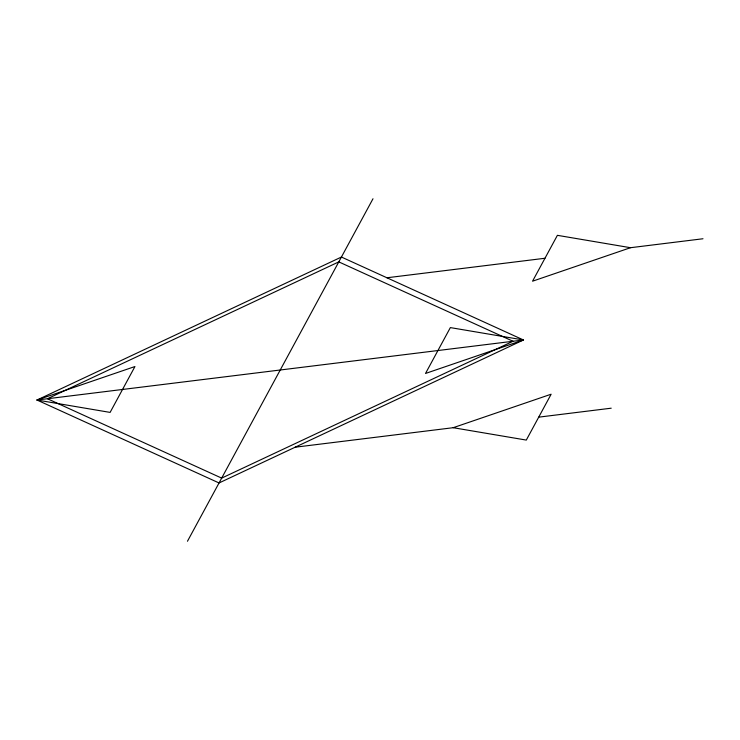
<?xml version="1.0" encoding="UTF-8"?>
<svg xmlns="http://www.w3.org/2000/svg" width="740" height="740" viewBox="0 0 740 740"><rect width="100%" height="100%" fill="white"/><g stroke="black" fill="none" stroke-linecap="round" stroke-linejoin="round"><path stroke-width="1.11" d="M187.47 541.245L372.997 198.755M37 400.026L341.427 257.039L523.467 339.975L219.04 482.961L37 400.026L134.958 366.531L110.112 412.402L37 400.026L523.467 339.975L450.355 327.598L425.509 373.469L523.467 339.975M630.508 247.706L532.541 281.2L557.396 235.329L630.508 247.706L703 238.752M453.185 427.702L551.143 394.207L526.297 440.078L453.185 427.702L295.149 447.21M386.937 277.768L544.964 258.26M538.72 417.147L611.212 408.193M338.8 261.886L47.434 398.74L221.667 478.114L513.042 341.26L338.8 261.886"/></g></svg>
